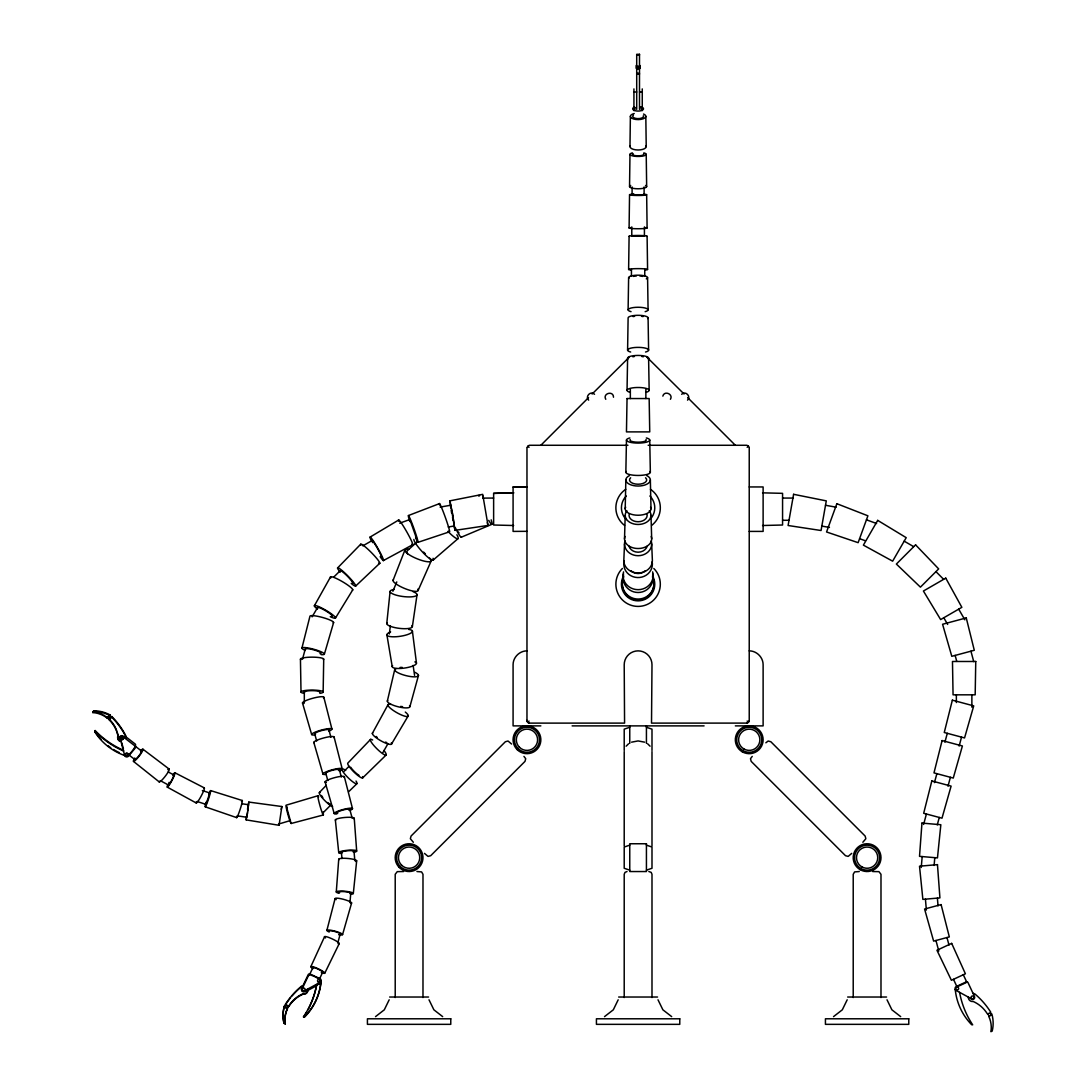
<?xml version="1.0" encoding="UTF-8"?>
<svg xmlns="http://www.w3.org/2000/svg" width="1086" height="1086" viewBox="0 0 1086 1086"><rect width="100%" height="100%" fill="white"/><g stroke="black" fill="none" stroke-linecap="round" stroke-linejoin="round"><path stroke-width="1.5" d="M628.618 269.464L629.093 236.246M629.975 146.556L630.382 116.338M629.093 227.951L629.541 194.733M629.541 186.561L629.975 154.361M627.599 350.099L628.115 317.899A9.978 2.579 0 0 1 639.396 315.334A9.978 2.579 0 0 1 647.745 318.565M628.115 309.849L628.618 277.636M323.139 691.999L323.723 659.175M627.043 390.349L627.599 358.149M625.848 472.288L626.459 440.074M625.197 508.791L625.848 479.917M141.479 750.996L123.166 736.837A2.186 2.104 0 0 0 120.098 737.163A2.186 2.104 0 0 0 120.437 740.136L120.437 739.417A2.186 2.104 0 0 1 120.098 736.444A2.186 2.104 0 0 1 123.166 736.118L125.922 738.263L125.691 735.589A78.301 75.626 0 0 0 111.804 716.543L110.596 717.194A1.385 1.344 0 0 1 109.089 719.013L109.089 718.294L109.455 720.127A31.684 30.598 0 0 1 117.994 736.145A4.168 4.032 0 0 0 120.125 741.453L121.062 741.005M624.518 538.914L625.197 515.348M624.518 543.95L623.812 560.62A14.294 12.38 0 0 0 638.093 573.001A14.294 12.38 0 0 0 652.387 560.62L651.681 543.95M285.482 1004.251L285.699 1005.907L285.482 1004.251A78.301 77.106 0 0 1 301.324 986.346L303.225 985.64L301.732 988.803A2.186 2.145 0 0 0 302.79 991.654A2.186 2.145 0 0 0 305.682 990.608L307.854 989.455L307.813 990.907A4.168 4.1 0 0 1 302.98 994.233A31.684 31.195 0 0 0 288.917 1006.288L287.885 1006.912A1.385 1.371 0 0 0 287.641 1006.247M246.576 816.387L246.576 817.229L237.318 815.844M279.061 824.016L279.061 825.292L246.183 819.889L246.318 817.269M336.28 891.986L338.737 859.243M921.24 867.47L922.19 856.569M934.109 865.461L934.788 857.668M349.964 902.439L350.778 893.235M353.317 893.452L356.683 860.791M386.765 623.554L390.091 591.503M389.331 633.993L390.376 625.672M988.898 1015.614A1.385 1.385 0 0 0 991.084 1014.595A1.385 1.385 0 0 0 989.115 1013.211A1.385 1.385 0 0 0 988.898 1015.614L988.789 1016.469A25.399 25.399 0 0 1 990.907 1031.7L992.197 1031.103A33.354 33.354 0 0 0 991.857 1014.025L991.07 1014.229M247.757 810.998L248.843 802.079L281.858 806.531L279.061 825.292M412.368 626.554L417.051 594.653M247.513 809.341L247.757 807.835M247.513 812.613L246.183 819.889M247.16 815.464L248.45 804.726L242.273 803.803M124.591 754.58L125.352 755.761A58.386 56.404 0 0 1 95.039 732.222L95.201 730.566A86.934 83.975 0 0 0 123.614 750.317M990.5 1013.333L990.717 1012.152A78.301 78.301 0 0 0 974.875 993.962L972.975 993.242M248.205 804.658L248.843 802.079M247.024 815.41L246.576 817.229M281.179 809.26L281.858 806.531M387.322 701.189L394.68 669.777M248.192 805.554L248.45 804.726M301.908 648.138L309.944 616.264A12.258 2.05 15.2 0 1 323.329 617.69A12.258 2.05 15.2 0 1 333.212 622.957M206.516 801.468L206.014 804.4L209.761 792.984L202.363 790.554M326.872 930.417L335.085 898.597M278.545 824.084L290.464 820.527M944.901 742.254L947.291 733.308M934.462 782.612L936.865 773.666M923.616 824.45L926.412 814.011M937.272 824.912L939.268 817.459M947.997 786.237L950.386 777.291M959.142 746.082L961.531 737.136M302.465 659.297L305.261 649.021M337.814 942.865L340.244 933.946M409.924 706.565L418.477 675.424M342.579 934.557L351.62 902.955M389.182 999.799L384.308 1009.804L375.525 1016.632M618.178 999.799L613.318 1009.804L604.522 1016.632M847.189 999.799L842.315 1009.804L833.532 1016.632M324.402 654.071L333.619 622.509M125.474 753.888L125.406 754.159M128.026 754.974A1.385 1.344 0 0 0 126.6 753.1A1.385 1.344 0 0 0 125.637 755.232A1.385 1.344 0 0 0 128.026 754.974L128.121 754.634M128.026 755.34A1.385 1.344 0 0 0 126.6 753.467A1.385 1.344 0 0 0 125.637 755.584A1.385 1.344 0 0 0 128.026 755.34L128.121 755.001M393.023 580.453L404.806 550.317M662.84 396.132C664.265 390.213 673.591 394.109 670.429 399.295M527.063 447.337L529.031 445.369M749.136 721.05L747.168 723.018M392.901 591.259L396.784 581.92M418.219 590.241L431.318 560.62M208.851 794.599L209.761 792.984M310.8 966.716L324.524 936.784M303.17 986.726L308.193 976.124M309.361 975.106L312.89 967.667M319.189 979.626L322.705 972.187M324.795 973.137L339.253 943.558M453.826 525.149L455.048 530.362L488.008 525.434L482.7 494.347L449.998 500.822L450.676 507.121M440.115 507.081L450.758 505.234L450.934 507.637M448.219 527.009L454.301 525.963L453.446 519.122M455.048 530.362L449.998 500.822M372.335 733.417L387.878 704.936M314.329 605.839L330.443 577.087M110.256 715.036L109.862 716.448A1.385 1.344 0 0 0 108.003 718.172L107.147 718.077A25.399 24.544 0 0 0 92.853 712.579L93.749 710.787A33.354 32.213 0 0 1 110.256 715.036L109.862 716.448M382.964 752.462L387.987 743.652M312.103 616.848L317.506 607.644M391.381 744.277L408.282 715.769M288.754 1006.559L288.917 1005.799A31.684 31.195 0 0 1 302.98 993.744A4.168 4.1 0 0 0 307.813 990.418M335.56 617.907L352.787 589.793M626.147 746.177L628.536 743.815M687.547 400.164C691.47 396.526 685.307 390.336 681.655 394.272M92.853 712.579L93.749 710.787M399.702 523.167L409.856 519.529L416.495 538.357L415.599 536.728M370.597 739.376L347.914 763.01A10.507 1.968 44.8 0 0 355.231 773.218A10.507 1.968 44.8 0 0 362.561 776.585M319.433 792.441L326.248 785.354M339.864 771.182L342.144 768.82M337.529 568.005L360.62 544.317M343.678 771.698L349.027 766.322M322.732 813.156L330.198 805.622M540.855 445.274L588.544 397.598M592.114 394.028L629.378 357.063M747.168 447.337L748.417 446.088L749.136 447.337M529.031 723.018L527.782 722.299L529.031 721.05M752.245 756.399L750.48 758.707L751.2 761.381L845.492 855.687L848.18 856.406L851.723 853.379M765.861 742.797L768.155 741.019L770.843 741.738L865.135 836.044L865.854 838.718L862.841 842.274M333.701 577.128L340.244 570.679M348.579 791.803L356.792 783.807M362.561 777.997L386.019 755.137M355.774 585.965L379.829 563.227M406.843 551.172L416.983 541.995M433.042 560.2L457.885 538.751M644.107 186.955L644.107 194.733L632.093 194.733L633.857 194.367M370.217 537.013L398.752 519.977M362.819 545.851L372.172 540.529M318.999 984.445L320.207 983.78A2.24 2.199 0 0 0 321.022 981.215M383.331 560.607L412.558 544.805M315.076 976.328L310.039 974.02A1.385 1.371 0 0 0 308.193 974.671L301.732 988.314A2.186 2.145 0 0 0 302.79 991.179A2.186 2.145 0 0 0 305.682 990.133L320.207 982.328A2.24 2.199 0 0 0 319.868 978.527L316.325 976.911M316.623 984.758L320.954 981.934A58.386 57.504 0 0 1 304.514 1016.659L303.537 1016.727A86.934 85.618 0 0 0 316.623 984.758L316.623 985.233A86.934 85.618 0 0 1 308.03 1009.749M305.682 991.097L307.854 989.455M316.623 985.233L320.954 982.423A58.386 57.504 0 0 1 304.514 1017.134M307.162 990.785L316.04 986.02M957.662 986.577L966.173 982.599M461.279 537.217L491.822 524.334M288.754 1006.084L287.885 1006.912M408.458 515.524L439.531 503.592M629.758 727.281L624.206 729.154L624.206 750.399M629.758 845.152L624.206 847.026L624.206 868.271L629.758 870.157M646.428 870.157L651.994 868.271L651.994 847.026L646.428 845.152M417.893 542.362L449.468 531.828M317.926 795.753L286.052 805.215A9.475 0.679 74.3 0 0 288.604 816.808A9.475 0.679 74.3 0 0 291.157 822.211M631.563 742.172L638.093 740.923L644.636 742.172M291.157 823.487L323.316 814.975M526.968 650.867C519.529 650.826 513.026 657.329 513.081 664.768L513.081 725.882L540.855 725.882M626.989 871.542L625.02 872.357L624.206 874.311L624.206 997.545M303.537 1016.727L304.514 1016.659M513.637 492.84L493.628 493.343L493.628 525.013L513.637 525.515M493.628 493.397L513.637 492.908M762.562 525.515L782.572 525.013L782.572 493.343L762.562 492.84M636.708 54.897L639.491 54.897M636.708 66.314L639.491 66.314M636.708 68.038L639.491 68.038M636.708 68.934L639.491 68.934M636.708 73.305L639.491 73.305M636.708 74.106L639.491 74.106M633.925 91.998L636.708 91.998M639.491 91.998L642.26 91.998M633.925 107.555L635.324 107.555M640.876 107.555L642.26 107.555M633.925 109.265L635.324 108.994M642.26 109.265L640.876 108.994M646.822 357.063L684.085 394.028M529.751 445.274L627.939 445.274M648.166 445.274L746.449 445.274M513.081 486.949L526.968 486.949L513.081 487.044L513.081 531.407L526.968 531.325M749.231 486.949L763.119 486.949L763.119 531.407L749.231 531.407M482.822 498.107L493.628 498.067M782.572 498.067L793.377 498.067M782.572 520.289L788.748 520.289M572.118 725.882L704.081 725.882M735.344 725.882L763.119 725.882L763.119 664.768C763.173 657.329 756.67 650.826 749.231 650.867M403.544 871.542L397.259 871.637L395.209 874.311L395.209 997.545M416.956 871.542L421.599 871.909L422.983 874.311L422.983 997.545M648.831 871.542L651.179 872.357L651.994 874.311L651.994 997.545M859.243 871.542L854.601 871.909L853.216 874.311L853.216 997.545M872.655 871.542L878.941 871.637L880.99 874.311L880.99 997.545M389.643 997.029L428.549 997.029M618.653 997.029L657.546 997.029M847.65 997.029L886.556 997.029M110.596 717.194L111.804 717.262A78.301 75.626 0 0 1 125.691 736.308L125.949 737.34M106.021 716.516A25.399 24.544 0 0 1 107.147 717.357L108.003 718.172M825.509 505.289L836.152 507.176M821.844 526.086L829.446 527.429M643.306 194.475L644.107 194.733M284.342 1006.111L285.129 1006.79L284.342 1006.111A33.354 32.838 0 0 0 284.003 1022.917L285.292 1023.989A25.399 25.019 0 0 1 287.41 1008.989L287.288 1007.672L287.41 1008.989M210.548 790.554L242.259 800.504M197.136 801.482L206.014 804.4M646.428 727.281L651.994 729.154L651.994 750.399M205.227 806.817L236.639 817.622M866.452 519.814L876.606 523.52M859.596 538.67L865.393 540.774M988.314 1014.351L987.269 1013.713A31.684 31.684 0 0 0 973.219 1001.482A4.168 4.168 0 0 1 968.386 998.088L968.345 997.111M747.168 445.369L748.417 446.088M284.003 1022.917L285.292 1023.989M174.86 772.743L204.277 787.879M955.992 990.378L970.504 998.292A2.186 2.186 0 0 0 973.409 999.351A2.186 2.186 0 0 0 974.468 996.446L968.006 982.599A1.385 1.385 0 0 0 966.16 981.934L956.332 986.509A2.24 2.24 0 0 0 955.992 990.378L955.246 989.482A58.386 58.386 0 0 0 971.685 1024.736L972.662 1024.817A86.934 86.934 0 0 1 959.576 992.346M168.249 771.983L173.733 774.888M160.199 780.617L168.425 784.988M900.674 1016.632L891.891 1009.804L887.018 999.799M671.677 1016.632L662.881 1009.804L658.007 999.799M442.667 1016.632L433.884 1009.804L429.011 999.799M167.298 787.133L196.308 803.029M904.19 541.167L913.543 546.57M142.863 749.164L169.09 769.024M594.531 394.272C590.893 390.336 584.73 396.526 588.653 400.164M125.813 736.742L135.085 743.937A1.385 1.344 0 0 1 135.288 745.824M128.419 754.553L134.908 759.603M133.524 761.435L159.262 781.934M647.663 743.815L650.052 746.177M935.956 571.63L943.585 579.272M687.655 397.598L735.344 445.274M527.782 446.088L529.031 447.337M747.168 721.05L748.417 722.299M511.587 744.046L508.044 741.019L505.357 741.738L411.065 836.044L410.345 838.718L413.359 842.274M523.954 756.399L525.719 758.707L525 761.381L430.708 855.687L428.02 856.406L424.477 853.379M290.396 820.758L286.813 807.943L287.288 808.771M527.782 722.299L527.063 721.05M958.694 609.151L964.87 619.848M943.802 617.758L947.657 624.436M963.309 974.739L966.839 982.301M953.494 979.328L957.01 986.875M605.771 399.295C602.323 393.349 613.509 390.322 613.509 397.218M488.008 525.434L487.302 522.692M450.758 505.234L452.047 511.167M454.301 525.963L453.826 524.131M302.478 702.886L311.641 734.462M313.8 742.39L322.936 773.979M325.081 781.906L334.203 813.495M328.909 729.914L330.904 737.245M339.334 769.648L341.33 776.992M349.787 809.382L352.176 818.192M325.8 773.218L327.809 780.562M314.668 733.661L316.664 741.005M121.727 742.688L123.437 748.987M120.437 739.417L124.673 755.571A2.24 2.158 0 0 0 128.487 756.155L135.288 747.982A1.385 1.344 0 0 0 135.085 746.096M970.938 651.179L973.735 661.618M955.151 655.415L956.752 661.374M946.978 937.544L949.001 945.091M935.956 940.49L938.793 951.064M344.371 776.816L352.516 808.663M410.209 521.769L409.748 519.651M323.832 697.253L331.936 729.113M334.094 737.041L342.212 768.888M452.523 517.425L452.998 520.018M452.523 512.986L453.201 516.841M386.887 634.794L392.222 666.587M451.219 510.556L451.64 513.081M413.114 665.406L414.58 675.37M412.422 631.278L416.481 663.247M482.7 495.773L482.971 497.972M335.357 819.944L338.737 852.605M353.995 851.288L354.823 860.492M341.411 852.374L341.954 858.51M937.381 898.108L938.06 905.9M925.421 899.154L926.372 910.054M354.24 818.315L356.683 851.057M651.003 515.348L651.681 538.914M650.351 479.917L651.003 508.791M649.74 440.074L650.351 472.288M648.6 358.149L649.156 390.349M300.442 659.175L301.012 691.999M647.582 277.636L648.084 309.849M648.084 317.899L648.6 350.099M646.659 194.733L647.107 227.951M647.107 236.246L647.582 269.464M645.817 116.338L646.224 146.556M646.224 154.361L646.659 186.561M971.875 694.823L971.875 707.176M956.359 694.823L956.359 702.547M749.231 448.056L749.231 720.33A2.796 2.769 -90 0 1 746.449 723.1L651.519 723.113L651.994 664.768A13.887 13.887 0 0 0 638.093 650.867A13.887 13.887 0 0 0 624.206 664.768L624.572 723.113L529.751 723.113A2.796 2.769 -90 0 1 526.954 720.33M651.994 751.566L651.994 845.858M646.428 725.882L646.428 743.367M645.858 389.29L645.858 398.548M644.758 269.26L644.758 275.966M644.419 226.906L644.419 236.246L631.78 236.246L631.78 226.906M642.26 88.903L642.26 110.636M640.048 65.513L640.048 68.282M639.491 67.02L639.491 109.36M636.708 67.02L636.708 109.36M636.152 65.513L636.152 68.282M633.925 88.903L633.925 110.636M632.093 186.955L632.093 194.733M631.441 269.26L631.441 275.966M630.342 389.29L630.342 398.548M629.758 725.882L629.758 743.367M624.206 751.566L624.206 845.858M526.968 448.056L526.968 720.33M304.311 691.999L304.311 702.642M303.225 985.64L301.324 986.821A78.301 77.106 0 0 0 291.985 995.998M125.922 737.543L125.922 738.263M117.207 732.195A31.684 30.598 0 0 1 117.994 735.426L117.994 736.145M111.804 716.543L111.804 717.262M109.224 719.909L109.455 719.407A31.684 30.598 0 0 1 116.677 730.606M107.147 717.357L107.147 718.077M95.201 730.566L95.201 731.285A86.934 83.975 0 0 0 123.614 751.037M95.039 732.222L95.039 731.502A58.386 56.404 0 0 0 100.944 739.172M92.853 711.859A25.399 24.544 0 0 1 95.677 712.212M98.432 712.864A25.399 24.544 0 0 1 102.383 714.384M103.645 715.022A25.399 24.544 0 0 1 104.853 715.742M110.596 716.475A1.385 1.344 0 0 1 110.677 717.167M120.125 740.733A4.168 4.032 0 0 1 117.994 735.426M119.256 752.584A58.386 56.404 0 0 1 113.473 749.489M110.731 747.711A58.386 56.404 0 0 1 108.111 745.783M93.749 711.506A33.354 32.213 0 0 1 110.256 715.755M109.51 715.498A1.385 1.344 0 0 1 110.568 717.357M405.295 712.049A11.647 2.634 29.6 0 1 405.295 716.312A11.647 2.634 29.6 0 1 390.879 708.642A11.647 2.634 29.6 0 1 390.879 704.393M391.381 742.797A11.064 2.511 29.6 0 1 382.028 741.426A11.064 2.511 29.6 0 1 372.661 732.86M386.833 742.539A7.765 1.765 29.6 0 1 385.421 742.118M377.222 737.435A7.765 1.765 29.6 0 1 376.136 736.444M203.856 788.069A8.552 1.072 -62 0 1 200.829 796.703A8.552 1.072 -62 0 1 196.308 801.875M173.041 774.671A8.131 1.018 -62 0 1 174.466 775.037A8.131 1.018 -62 0 1 169.117 785.205A8.131 1.018 -62 0 1 167.678 784.852M173.013 775.485A5.702 0.706 -62 0 1 172.131 779.463A5.702 0.706 -62 0 1 168.33 784.771M168.697 783.386A5.702 0.706 -62 0 1 169.131 782.314M356.032 781.038A10.507 1.968 44.8 0 1 353.262 782.178A10.507 1.968 44.8 0 1 342.891 771.589A10.507 1.968 44.8 0 1 345.674 770.449M332.628 806.626A9.978 1.86 44.8 0 1 322.786 798.454A9.978 1.86 44.8 0 1 320.153 792.481M330.768 804.522A7.005 1.303 44.8 0 1 327.7 802.513M322.813 797.531A7.005 1.303 44.8 0 1 321.51 795.495M383.955 750.467A11.064 2.063 44.8 0 1 383.955 754.512A11.064 2.063 44.8 0 1 372.661 744.059A11.064 2.063 44.8 0 1 372.661 740M358.991 775.336A7.371 1.371 44.8 0 1 350.629 767.191M414.988 672.356A12.258 3.082 14.3 0 1 415.694 676.809A12.258 3.082 14.3 0 1 399.743 673.578A12.258 3.082 14.3 0 1 396.268 668.569M409.544 705.683A11.647 2.932 14.3 0 1 398.616 706.891A11.647 2.932 14.3 0 1 387.702 700.511M402.594 706.647A8.172 2.05 14.3 0 1 400.68 706.402M413.101 591.707A13.575 3.489 7.1 0 1 413.101 596.676A13.575 3.489 7.1 0 1 394.042 594.449A13.575 3.489 7.1 0 1 394.042 589.481M411.933 625.631A12.896 3.312 7.1 0 1 399.567 628.387A12.896 3.312 7.1 0 1 387.2 622.74M167.773 769.662A8.131 1.317 -52.2 0 1 166.131 775.078A8.131 1.317 -52.2 0 1 159.085 781.594M140.61 750.657A7.724 1.249 -52.2 0 1 142.157 751.688A7.724 1.249 -52.2 0 1 135.085 760.567A7.724 1.249 -52.2 0 1 134.773 758.001M140.596 751.417A5.416 0.882 -52.2 0 1 139.076 755.598A5.416 0.882 -52.2 0 1 134.908 758.883M134.637 747.426A5.416 0.882 -52.2 0 1 128.759 754.485M456.853 534.746A15.041 2.661 47.9 0 1 447.948 531.393M433.042 558.285A14.294 2.525 47.9 0 1 424.884 554.484A14.294 2.525 47.9 0 1 413.847 539.416M407.535 553.846A10.032 1.778 47.9 0 1 406.612 551.593M425.386 553.846A10.032 1.778 47.9 0 1 423.608 552.095M323.031 812.097A9.978 0.719 74.3 0 1 322.216 812.79A9.978 0.719 74.3 0 1 318.483 799.934A9.978 0.719 74.3 0 1 318.646 796.988M286.731 806.396A9.475 0.679 74.3 0 1 287.288 807.835M429.54 558.082A14.294 3.434 22.6 0 1 425.671 561.448A14.294 3.434 22.6 0 1 407.902 553.901A14.294 3.434 22.6 0 1 408.689 549.217M417.798 589.169A13.575 3.258 22.6 0 1 405.621 588.87A13.575 3.258 22.6 0 1 393.458 579.72M491.157 519.841A15.842 1.738 65.8 0 1 488.7 520.357M478.668 496.017A15.842 1.738 65.8 0 1 479.564 495.827M461.496 536.66A15.041 1.643 65.8 0 1 455.143 527.375M459.011 532.859A10.561 1.154 65.8 0 1 458.292 531.95M241.499 801.59A9.014 0.747 -71.8 0 1 240.196 809.192A9.014 0.747 -71.8 0 1 236.639 816.428M209.272 792.861A8.552 0.719 -71.8 0 1 210.141 793.554A8.552 0.719 -71.8 0 1 206.109 805.418A8.552 0.719 -71.8 0 1 205.933 802.663M408.689 629.432A12.896 3.299 -8.4 0 1 408.689 634.156A12.896 3.299 -8.4 0 1 390.621 636.64A12.896 3.299 -8.4 0 1 390.621 631.916M414.852 661.89A12.258 3.136 -8.4 0 1 405.933 667.836A12.258 3.136 -8.4 0 1 392.63 665.704M402.146 667.374A8.593 2.199 -8.4 0 1 400.096 667.428M645.505 185.448A8.552 2.213 0 0 1 638.093 188.774A8.552 2.213 0 0 1 630.694 185.448M643.849 152.868A8.131 2.104 0 0 1 643.849 155.841A8.131 2.104 0 0 1 632.351 155.841A8.131 2.104 0 0 1 632.351 152.868M630.667 352.027A10.507 2.715 0 0 1 630.667 348.172A10.507 2.715 0 0 1 645.532 348.172A10.507 2.715 0 0 1 645.532 352.027M627.952 358.855A10.507 2.715 0 0 1 638.093 355.434A10.507 2.715 0 0 1 648.247 358.855M640.808 106.795A5.416 2.294 0 0 1 642.532 110.093A5.416 2.294 0 0 1 634.618 110.541A5.416 2.294 0 0 1 634.265 107.161M643.564 114.03A7.724 3.258 0 0 1 643.061 118.836A7.724 3.258 0 0 1 631.767 118.211A7.724 3.258 0 0 1 634.238 113.514M645.953 145.66A8.131 3.434 0 0 1 638.093 149.99A8.131 3.434 0 0 1 630.247 145.66M631.047 311.668A9.978 2.579 0 0 1 631.047 308.017A9.978 2.579 0 0 1 645.152 308.017A9.978 2.579 0 0 1 645.152 311.668M628.943 278.274A9.475 2.457 0 0 1 639.342 275.206A9.475 2.457 0 0 1 646.306 278.871M631.4 270.047A9.475 0.828 0 0 1 631.4 268.88A9.475 0.828 0 0 1 644.799 268.88A9.475 0.828 0 0 1 644.799 270.047M629.391 236.449A9.014 0.787 0 0 1 638.093 235.472A9.014 0.787 0 0 1 646.794 236.449M645.899 227.558A9.014 0.787 0 0 1 638.093 228.739A9.014 0.787 0 0 1 630.301 227.558M644.147 194.204A8.552 0.747 0 0 1 643.604 195.304A8.552 0.747 0 0 1 631.088 195.168A8.552 0.747 0 0 1 633.817 194.095M643.604 153.968A5.702 1.48 0 0 1 637.36 155.814A5.702 1.48 0 0 1 633.152 153.615M633.152 316.61A7.005 1.819 0 0 1 634.591 316.325M641.595 316.325A7.005 1.819 0 0 1 643.048 316.61M630.274 392.372A11.064 2.864 0 0 1 630.274 388.326A11.064 2.864 0 0 1 645.912 388.326A11.064 2.864 0 0 1 645.912 392.372M632.88 356.805A7.371 1.914 0 0 1 634.414 356.493M641.785 356.493A7.371 1.914 0 0 1 643.306 356.805M646.333 437.943A11.647 3.014 0 0 1 646.333 442.206A11.647 3.014 0 0 1 629.866 442.206A11.647 3.014 0 0 1 629.866 437.943M649.93 471.46A12.258 3.177 0 0 1 638.093 475.451A12.258 3.177 0 0 1 626.269 471.46M645.994 439.531A8.172 2.118 0 0 1 638.093 442.192A8.172 2.118 0 0 1 630.206 439.531M649.265 510.787A12.896 9.122 0 0 1 638.093 524.47A12.896 9.122 0 0 1 626.934 510.787M651.22 536.43A13.575 9.598 0 0 1 638.093 548.525A13.575 9.598 0 0 1 624.979 536.43M646.849 513.692A9.055 6.394 0 0 1 638.093 521.742A9.055 6.394 0 0 1 629.351 513.692M643.333 115.74A5.416 2.294 0 0 1 637.387 118.605A5.416 2.294 0 0 1 633.409 115.197M652.537 575.851A16.67 16.67 0 0 1 638.093 600.857A16.67 16.67 0 0 1 623.663 575.851M653.392 580.1A15.842 15.842 0 0 1 638.093 600.029A15.842 15.842 0 0 1 622.807 580.1M652.632 571.874A15.041 14.132 0 0 1 638.093 589.671A15.041 14.132 0 0 1 623.568 571.874M652.17 561.788A14.294 13.426 0 0 1 637.482 577.548A14.294 13.426 0 0 1 624.287 560.647M645.193 570.788A10.032 9.421 0 0 1 631.007 570.788M633.396 276.428A6.652 1.724 0 0 1 636.382 275.98M639.817 275.98A6.652 1.724 0 0 1 642.803 276.428M651.22 540.909A13.575 11.756 0 0 1 638.093 555.706A13.575 11.756 0 0 1 624.979 540.909M647.297 546.082A9.53 8.254 0 0 1 638.093 552.204A9.53 8.254 0 0 1 628.889 546.082M652.455 576.87A15.842 15.598 0 0 1 638.093 599.065A15.842 15.598 0 0 1 623.744 576.87M652.632 573.842A15.041 14.81 0 0 1 638.093 592.494A15.041 14.81 0 0 1 623.568 573.842M646.767 475.587A12.258 6.122 0 0 1 646.767 484.247A12.258 6.122 0 0 1 629.432 484.247A12.258 6.122 0 0 1 629.432 475.587M650.555 507.121A12.896 6.448 0 0 1 638.093 515.239A12.896 6.448 0 0 1 625.645 507.121M645.546 477.772A8.593 4.303 0 0 1 638.093 484.22A8.593 4.303 0 0 1 630.654 477.772M653.813 568.48A22.222 22.222 0 0 1 653.813 599.906A22.222 22.222 0 0 1 622.387 599.906A22.222 22.222 0 0 1 622.387 568.48M649.89 496.003A16.67 16.67 0 0 1 650.867 518.511M626.31 519.583A16.67 16.67 0 0 1 626.31 496.003M650.446 489.311A22.222 22.222 0 0 1 651.627 525.42M624.572 525.42A22.222 22.222 0 0 1 625.753 489.311M320.234 981.269A1.385 1.371 0 0 1 319.718 982.857M284.003 1023.406A33.354 32.838 0 0 1 284.342 1006.586M320.058 981.187A1.385 1.371 0 0 1 319.718 983.088M286.976 1008.324A1.385 1.371 0 0 1 286.256 1008.378A1.385 1.371 0 0 0 287.396 1006.084M285.482 1004.74A78.301 77.106 0 0 1 290.586 997.681M306.619 1012.288A86.934 85.618 0 0 1 303.537 1017.215M285.292 1023.514A25.399 25.019 0 0 1 287.41 1008.514M308.383 975.825A1.385 1.371 0 0 1 308.967 975.418M285.116 1007.251A1.385 1.371 0 0 1 286.025 1005.84M300.836 659.691A11.647 2.023 0 0 1 312.076 657.152A11.647 2.023 0 0 1 323.316 659.691M304.256 693.37A11.064 1.914 0 0 1 304.256 690.642A11.064 1.914 0 0 1 319.895 690.642A11.064 1.914 0 0 1 319.895 693.37M304.582 692.352A7.765 1.344 0 0 1 312.076 690.655A7.765 1.344 0 0 1 319.569 692.352M336.198 899.629A8.552 1.439 15.2 0 1 343.352 899.289A8.552 1.439 15.2 0 1 350.52 903.403M329.18 932.019A8.131 1.357 15.2 0 1 329.682 930.078A8.131 1.357 15.2 0 1 341.153 933.376A8.131 1.357 15.2 0 1 338.656 934.747M329.411 931.34A5.702 0.95 15.2 0 1 335.452 931.693A5.702 0.95 15.2 0 1 339.497 934.245M314.139 742.77A10.507 1.765 -15.2 0 1 323.94 737.896A10.507 1.765 -15.2 0 1 333.741 737.598M325.759 774.454A9.978 1.67 -15.2 0 1 325.759 772.01A9.978 1.67 -15.2 0 1 339.389 768.413A9.978 1.67 -15.2 0 1 339.389 770.856M326.031 773.476A7.005 1.181 -15.2 0 1 333.456 769.988A7.005 1.181 -15.2 0 1 338.425 770.49M303.904 703.47A11.064 1.86 -15.2 0 1 311.763 698.542A11.064 1.86 -15.2 0 1 323.479 697.85M314.614 734.978A10.507 1.765 -15.2 0 1 314.614 732.398A10.507 1.765 -15.2 0 1 328.963 728.611A10.507 1.765 -15.2 0 1 328.963 731.19M315.619 734.055A7.371 1.235 -15.2 0 1 320.859 730.769A7.371 1.235 -15.2 0 1 328.664 730.308M305.207 650.433A11.647 1.955 15.2 0 1 305.207 647.582A11.647 1.955 15.2 0 1 321.103 651.776A11.647 1.955 15.2 0 1 321.103 654.627M305.533 649.455A8.172 1.371 15.2 0 1 314.18 649.971A8.172 1.371 15.2 0 1 319.99 653.623M360.946 545.24A13.575 1.67 45.4 0 1 371.48 552.665A13.575 1.67 45.4 0 1 378.539 563.132M340.203 572.213A12.896 1.588 45.4 0 1 340.787 569.498A12.896 1.588 45.4 0 1 354.117 583.06A12.896 1.588 45.4 0 1 351.212 583.413M340.461 571.304A9.055 1.113 45.4 0 1 347.479 576.245A9.055 1.113 45.4 0 1 352.19 583.223M325.501 937.951A8.131 1.276 25.3 0 1 331.882 938.752A8.131 1.276 25.3 0 1 338.262 943.802M312.849 968.603A7.724 1.222 25.3 0 1 313.297 966.839A7.724 1.222 25.3 0 1 323.533 971.794A7.724 1.222 25.3 0 1 321.293 972.689M313.542 968.44A5.416 0.855 25.3 0 1 317.804 968.983A5.416 0.855 25.3 0 1 322.053 972.35M310.8 975.106A5.416 0.855 25.3 0 1 318.524 978.853M439.531 504.936A15.041 0.896 70.3 0 1 445.179 516.936A15.041 0.896 70.3 0 1 448.966 531.068M409.721 521.348A14.294 0.855 70.3 0 1 410.033 518.538A14.294 0.855 70.3 0 1 417.173 538.344A14.294 0.855 70.3 0 1 415.626 537.706M326.384 782.422A9.978 1.67 -15.2 0 1 333.47 777.97A9.978 1.67 -15.2 0 1 344.045 777.345M336.877 813.943A9.475 1.588 -15.2 0 1 336.877 811.622A9.475 1.588 -15.2 0 1 349.828 808.201A9.475 1.588 -15.2 0 1 349.828 810.523M337.787 813.115A6.652 1.113 -15.2 0 1 343.352 809.912A6.652 1.113 -15.2 0 1 348.918 810.183M335.669 820.337A9.475 1.643 -5.1 0 1 344.805 817.473A9.475 1.643 -5.1 0 1 353.927 818.763M341.357 853.487A9.014 1.561 -5.1 0 1 341.357 851.275A9.014 1.561 -5.1 0 1 354.05 850.175A9.014 1.561 -5.1 0 1 354.05 852.388M342.253 852.849A6.326 1.1 -5.1 0 1 347.71 850.732A6.326 1.1 -5.1 0 1 353.154 851.913M398.752 521.266A14.294 1.235 60.4 0 1 406.585 531.529A14.294 1.235 60.4 0 1 411.838 544.195M370.896 539.959A13.575 1.181 60.4 0 1 373.38 540.977A13.575 1.181 60.4 0 1 382.652 557.661A13.575 1.181 60.4 0 1 380.168 556.643M372.647 542.606A9.53 0.828 60.4 0 1 376.774 547.154A9.53 0.828 60.4 0 1 380.901 556.67M339.036 859.664A9.014 1.561 5.1 0 1 348.877 858.564A9.014 1.561 5.1 0 1 355.475 861.456M338.764 893.249A8.552 1.48 5.1 0 1 338.764 891.144A8.552 1.48 5.1 0 1 350.832 892.19A8.552 1.48 5.1 0 1 350.832 894.294M339.619 892.801A6 1.045 5.1 0 1 344.805 891.674A6 1.045 5.1 0 1 349.977 893.683M330.823 577.888A12.896 1.941 30.4 0 1 341.615 581.2A12.896 1.941 30.4 0 1 352.407 590.146M317.438 609.11A12.258 1.846 30.4 0 1 318.13 606.368A12.258 1.846 30.4 0 1 333.646 615.599A12.258 1.846 30.4 0 1 330.253 616.726M317.75 608.174A8.593 1.29 30.4 0 1 325.922 610.943A8.593 1.29 30.4 0 1 331.393 616.291M627.043 398.548L626.459 431.889L649.74 431.889L649.156 398.548L627.043 398.548M975.757 661.483L975.174 694.823L953.06 694.823L952.476 661.483L975.757 661.483M921.96 823.079L919.516 856.338L937.462 857.899L940.843 824.736L921.96 823.079M793.595 494.306L788.097 525.502L821.057 530.511L826.283 500.877L793.595 494.306M942.105 740.557L933.987 772.893L953.264 778.065L962.4 745.987L942.105 740.557M952.354 700.158L944.263 732.507L964.558 737.937L973.721 705.886L952.354 700.158M931.829 780.943L923.684 813.278L941.996 818.179L951.105 786.115L931.829 780.943M836.844 503.7L826.555 531.977L858.13 542.674L867.904 515.809L836.844 503.7M877.692 520.37L863.397 545.131L892.638 561.177L906.213 537.665L877.692 520.37M915.579 544.846L896.371 564.055L920.426 587.146L938.671 568.901L915.579 544.846M945.757 578.132L923.412 591.028L940.639 619.577L961.857 607.332L945.757 578.132M951.675 943.381L936.947 950.25L951.404 980.291L965.4 973.775L951.675 943.381M966.255 617.92L942.58 624.26L951.798 656.311L974.291 650.283L966.255 617.92M941.1 904.597L924.58 909.023L933.621 941.114L949.327 936.906L941.1 904.597M937.462 864.632L919.516 866.207L922.869 899.384L939.919 897.891L937.462 864.632M639.491 54.3L636.708 54.3L636.708 66.775L639.491 66.775L639.491 54.3M646.428 843.754L629.758 843.754L629.758 871.542L646.428 871.542L646.428 843.754M450.771 1018.79L367.421 1018.79L367.421 1024.342L450.771 1024.342L450.771 1018.79M679.768 1018.79L596.431 1018.79L596.431 1024.342L679.768 1024.342L679.768 1018.79M908.778 1018.79L825.428 1018.79L825.428 1024.342L908.778 1024.342L908.778 1018.79M120.94 739.172A1.385 1.344 0 0 0 123.18 738.331A1.385 1.344 0 0 0 121.306 736.878A1.385 1.344 0 0 0 120.94 739.172M120.94 739.539A1.385 1.344 0 0 0 123.18 738.697A1.385 1.344 0 0 0 121.306 737.231A1.385 1.344 0 0 0 120.94 739.539M108.424 718.878A1.385 1.344 0 0 0 110.677 718.036A1.385 1.344 0 0 0 108.79 716.57A1.385 1.344 0 0 0 108.424 718.878M318.035 981.812A1.385 1.371 0 0 0 320.289 981.011A1.385 1.371 0 0 0 318.456 979.477A1.385 1.371 0 0 0 318.035 981.812M302.818 990.513A1.385 1.371 0 0 0 305.071 989.699A1.385 1.371 0 0 0 303.238 988.179A1.385 1.371 0 0 0 302.818 990.513M285.604 1007.496A1.385 1.371 0 0 0 287.871 1006.695A1.385 1.371 0 0 0 286.025 1005.174A1.385 1.371 0 0 0 285.604 1007.496M956.481 989.672A1.385 1.385 0 0 0 958.653 988.667A1.385 1.385 0 0 0 956.685 987.283A1.385 1.385 0 0 0 956.481 989.672M742.281 751.811A13.887 13.887 0 0 0 763.119 739.77A13.887 13.887 0 0 0 742.281 727.742A13.887 13.887 0 0 0 742.281 751.811M742.973 750.602A12.503 12.503 0 0 0 761.734 739.77A12.503 12.503 0 0 0 742.973 728.95A12.503 12.503 0 0 0 742.973 750.602M743.91 748.973A10.629 10.629 0 0 0 759.861 739.77A10.629 10.629 0 0 0 743.91 730.579A10.629 10.629 0 0 0 743.91 748.973M860.153 869.682A13.887 13.887 0 0 0 880.99 857.655A13.887 13.887 0 0 0 860.153 845.614A13.887 13.887 0 0 0 860.153 869.682M860.845 868.474A12.503 12.503 0 0 0 879.606 857.655A12.503 12.503 0 0 0 860.845 846.822A12.503 12.503 0 0 0 860.845 868.474M861.795 866.845A10.629 10.629 0 0 0 877.732 857.655A10.629 10.629 0 0 0 861.795 848.451A10.629 10.629 0 0 0 861.795 866.845M517.14 749.598A13.887 13.887 0 0 0 540.38 743.367A13.887 13.887 0 0 0 523.371 726.358A13.887 13.887 0 0 0 517.14 749.598M519.447 747.29A10.629 10.629 0 0 0 537.231 742.525A10.629 10.629 0 0 0 524.212 729.507A10.629 10.629 0 0 0 519.447 747.29M518.131 748.621A12.503 12.503 0 0 0 539.05 743.014A12.503 12.503 0 0 0 523.737 727.701A12.503 12.503 0 0 0 518.131 748.621M399.268 867.47A13.887 13.887 0 0 0 422.508 861.239A13.887 13.887 0 0 0 405.499 844.229A13.887 13.887 0 0 0 399.268 867.47M401.576 865.162A10.629 10.629 0 0 0 419.359 860.397A10.629 10.629 0 0 0 406.34 847.379A10.629 10.629 0 0 0 401.576 865.162M400.259 866.492A12.503 12.503 0 0 0 421.178 860.886A12.503 12.503 0 0 0 405.865 845.573A12.503 12.503 0 0 0 400.259 866.492M971.698 998.509A1.385 1.385 0 0 0 973.87 997.491A1.385 1.385 0 0 0 971.902 996.106A1.385 1.385 0 0 0 971.698 998.509"/></g></svg>
